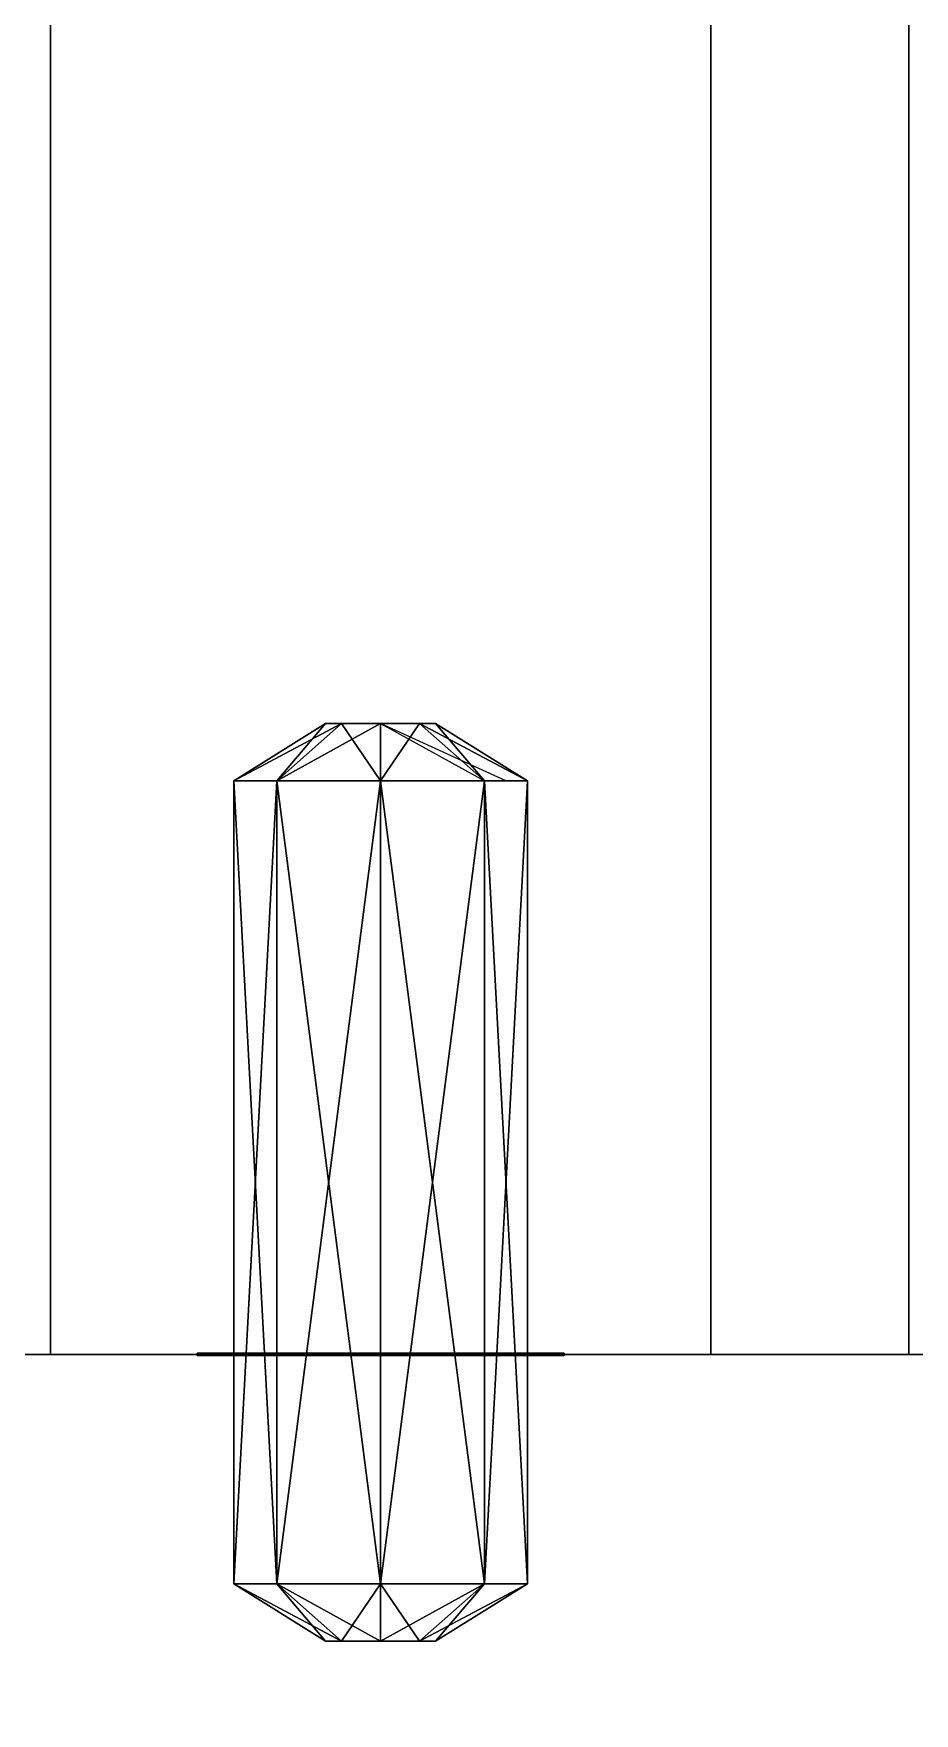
# Model space of a CAD drawing. Extents: x -150 to 2334, y -150 to 2984.
# Drawn here: x 2115.54 to 2139.55, y 36.01 to 81.77 of the extents above; entities that cross this region are included whole.
import ezdxf

# ---------------------------------------------------------------- set-up
doc = ezdxf.new("R2010")
doc.units = 0
for name, color, linetype in [('LAYER0', 7, 'CONTINUOUS'), ('LAYER226', 7, 'CONTINUOUS'), ('LAYER278', 7, 'CONTINUOUS'), ('LAYER304', 7, 'CONTINUOUS'), ('LAYER305', 7, 'CONTINUOUS'), ('LAYER306', 7, 'CONTINUOUS'), ('LAYER309', 7, 'CONTINUOUS'), ('LAYER31', 7, 'CONTINUOUS'), ('LAYER56', 7, 'CONTINUOUS'), ('LAYER6', 7, 'CONTINUOUS')]:
    doc.layers.add(name, color=color, linetype=linetype)

msp = doc.modelspace()

# ---------------------------------------------------------------- linework, layer by layer
at = {"layer": 'LAYER0', "invisible_edges": 1}
for points in [[(2334, 2984, -5), (-150, -150, -5), (-150, 2984, -5), (2334, 2984, -5)], [(-150, -150, -5), (2334, 2984, -5), (2334, -150, -5), (-150, -150, -5)], [(2334, -150), (-150, 2984), (-150, -150), (2334, -150)], [(-150, 2984), (2334, -150), (2334, 2984), (-150, 2984)]]:
    msp.add_3dface(points, dxfattribs=at)
at = {"layer": 'LAYER226', "invisible_edges": 1}
for points in [[(2164, 45.79199), (1614, 45.79199, 2350), (2164, 45.79199, 2350), (2164, 45.79199)], [(1614, 45.79199, 2350), (2164, 45.79199), (1614, 45.79199), (1614, 45.79199, 2350)], [(2164, 45.79199), (1614, 27.79199), (1614, 45.79199), (2164, 45.79199)], [(1614, 27.79199), (2164, 45.79199), (2164, 27.79199), (1614, 27.79199)], [(2164, 27.79199, 2350), (1614, 45.79199, 2350), (1614, 27.79199, 2350), (2164, 27.79199, 2350)], [(1614, 45.79199, 2350), (2164, 27.79199, 2350), (2164, 45.79199, 2350), (1614, 45.79199, 2350)]]:
    msp.add_3dface(points, dxfattribs=at)
at = {"layer": 'LAYER278', "invisible_edges": 1}
for points in [[(2164, 45.78802, 80), (1614, 758.458, 80), (2164, 758.458, 80), (2164, 45.78802, 80)], [(1614, 758.458, 80), (2164, 45.78802, 80), (1614, 45.78802, 80), (1614, 758.458, 80)], [(1614, 45.78802, 98), (2164, 758.458, 98), (1614, 758.458, 98), (1614, 45.78802, 98)], [(2164, 758.458, 98), (1614, 45.78802, 98), (2164, 45.78802, 98), (2164, 758.458, 98)], [(2164, 45.78802, 80), (1614, 45.78802, 98), (1614, 45.78802, 80), (2164, 45.78802, 80)], [(1614, 45.78802, 98), (2164, 45.78802, 80), (2164, 45.78802, 98), (1614, 45.78802, 98)]]:
    msp.add_3dface(points, dxfattribs=at)
at = {"layer": 'LAYER304', "invisible_edges": 1}
for points in [[(2116, 45.78802), (2134, 758.458), (2134, 45.78802), (2116, 45.78802)], [(2134, 758.458), (2116, 45.78802), (2116, 758.458), (2134, 758.458)], [(2116, 758.458, 80), (2134, 45.78802, 80), (2134, 758.458, 80), (2116, 758.458, 80)], [(2134, 45.78802, 80), (2116, 758.458, 80), (2116, 45.78802, 80), (2134, 45.78802, 80)], [(2116, 45.78802), (2116, 758.458, 80), (2116, 758.458), (2116, 45.78802)], [(2116, 758.458, 80), (2116, 45.78802), (2116, 45.78802, 80), (2116, 758.458, 80)], [(2134, 45.78802, 80), (2134, 758.458), (2134, 758.458, 80), (2134, 45.78802, 80)], [(2134, 758.458), (2134, 45.78802, 80), (2134, 45.78802), (2134, 758.458)], [(2134, 45.78802, 80), (2116, 45.78802), (2134, 45.78802), (2134, 45.78802, 80)], [(2116, 45.78802), (2134, 45.78802, 80), (2116, 45.78802, 80), (2116, 45.78802)]]:
    msp.add_3dface(points, dxfattribs=at)
at = {"layer": 'LAYER305'}
for points in [[(2123.5, 62.97882, 24), (2122.172, 61.41632, 21.17157), (2121, 61.41632, 24), (2123.5, 62.97882, 24)], [(2123.5, 62.97882, 24), (2121, 61.41632, 24), (2123.939, 62.97882, 25.06066), (2123.5, 62.97882, 24)], [(2123.939, 62.97882, 25.06066), (2121, 61.41632, 24), (2122.172, 61.41632, 26.82843), (2123.939, 62.97882, 25.06066)], [(2121, 61.41632, 24), (2123.5, 62.97882, 24), (2123.939, 62.97882, 22.93934), (2121, 61.41632, 24)], [(2121, 61.41632, 24), (2123.939, 62.97882, 22.93934), (2122.172, 61.41632, 21.17157), (2121, 61.41632, 24)], [(2122.172, 61.41632, 26.82843), (2123.5, 62.97882, 24), (2121, 61.41632, 24), (2122.172, 61.41632, 26.82843)], [(2123.939, 62.97882, 22.93934), (2122.172, 61.41632, 21.17157), (2123.5, 62.97882, 24), (2123.939, 62.97882, 22.93934)], [(2123.939, 62.97882, 22.93934), (2125, 62.97882, 22.5), (2122.172, 61.41632, 21.17157), (2123.939, 62.97882, 22.93934)], [(2122.172, 61.41632, 21.17157), (2125, 62.97882, 22.5), (2125, 61.41632, 20), (2122.172, 61.41632, 21.17157)], [(2125, 61.41632, 28), (2123.939, 62.97882, 25.06066), (2122.172, 61.41632, 26.82843), (2125, 61.41632, 28)], [(2122.172, 61.41632, 26.82843), (2123.939, 62.97882, 25.06066), (2123.5, 62.97882, 24), (2122.172, 61.41632, 26.82843)], [(2122.172, 61.41632, 26.82843), (2125, 61.41632, 28), (2125, 62.97882, 25.5), (2122.172, 61.41632, 26.82843)], [(2122.172, 61.41632, 26.82843), (2125, 62.97882, 25.5), (2123.939, 62.97882, 25.06066), (2122.172, 61.41632, 26.82843)], [(2123.939, 62.97882, 22.93934), (2125, 61.41632, 20), (2122.172, 61.41632, 21.17157), (2123.939, 62.97882, 22.93934)], [(2125, 62.97882, 25.5), (2123.939, 62.97882, 25.06066), (2123.5, 62.97882, 24), (2125, 62.97882, 25.5)], [(2125, 62.97882, 25.5), (2123.5, 62.97882, 24), (2123.939, 62.97882, 22.93934), (2125, 62.97882, 25.5)], [(2125, 62.97882, 25.5), (2123.939, 62.97882, 22.93934), (2123.5, 62.97882, 24), (2125, 62.97882, 25.5)], [(2125, 62.97882, 25.5), (2123.5, 62.97882, 24), (2123.939, 62.97882, 25.06066), (2125, 62.97882, 25.5)], [(2125, 62.97882, 25.5), (2123.939, 62.97882, 25.06066), (2125, 61.41632, 28), (2125, 62.97882, 25.5)], [(2125, 62.97882, 25.5), (2126.061, 62.97882, 25.06066), (2123.939, 62.97882, 22.93934), (2125, 62.97882, 25.5)], [(2123.939, 62.97882, 22.93934), (2126.061, 62.97882, 25.06066), (2125, 62.97882, 22.5), (2123.939, 62.97882, 22.93934)], [(2123.939, 62.97882, 22.93934), (2125, 62.97882, 22.5), (2125, 61.41632, 20), (2123.939, 62.97882, 22.93934)], [(2125, 62.97882, 22.5), (2125, 62.97882, 25.5), (2123.939, 62.97882, 22.93934), (2125, 62.97882, 22.5)], [(2125, 61.41632, 28), (2125, 62.97882, 25.5), (2126.061, 62.97882, 25.06066), (2125, 61.41632, 28)], [(2125, 61.41632, 28), (2126.061, 62.97882, 25.06066), (2127.828, 61.41632, 26.82843), (2125, 61.41632, 28)], [(2125, 62.97882, 22.5), (2126.061, 62.97882, 22.93934), (2125, 61.41632, 20), (2125, 62.97882, 22.5)], [(2125, 61.41632, 20), (2126.061, 62.97882, 22.93934), (2127.828, 61.41632, 21.17157), (2125, 61.41632, 20)], [(2126.061, 62.97882, 25.06066), (2125, 62.97882, 22.5), (2126.061, 62.97882, 22.93934), (2126.061, 62.97882, 25.06066)], [(2125, 61.41632, 28), (2127.828, 61.41632, 26.82843), (2126.061, 62.97882, 25.06066), (2125, 61.41632, 28)], [(2125, 61.41632, 28), (2126.061, 62.97882, 25.06066), (2125, 62.97882, 25.5), (2125, 61.41632, 28)], [(2128.414, 61.41632, 25.41421), (2125, 62.97882, 22.5), (2127.828, 61.41632, 21.17157), (2128.414, 61.41632, 25.41421)], [(2125, 62.97882, 22.5), (2127.828, 61.41632, 21.17157), (2125, 61.41632, 20), (2125, 62.97882, 22.5)], [(2126.061, 62.97882, 25.06066), (2126.061, 62.97882, 22.93934), (2125, 62.97882, 22.5), (2126.061, 62.97882, 25.06066)], [(2126.061, 62.97882, 25.06066), (2125, 62.97882, 25.5), (2125, 62.97882, 22.5), (2126.061, 62.97882, 25.06066)], [(2127.828, 61.41632, 26.82843), (2129, 61.41632, 24), (2126.061, 62.97882, 25.06066), (2127.828, 61.41632, 26.82843)], [(2126.061, 62.97882, 25.06066), (2129, 61.41632, 24), (2126.5, 62.97882, 24), (2126.061, 62.97882, 25.06066)], [(2129, 61.41632, 24), (2126.5, 62.97882, 24), (2126.061, 62.97882, 22.93934), (2129, 61.41632, 24)], [(2129, 61.41632, 24), (2126.061, 62.97882, 22.93934), (2127.828, 61.41632, 21.17157), (2129, 61.41632, 24)], [(2126.061, 62.97882, 25.06066), (2126.061, 62.97882, 22.93934), (2126.5, 62.97882, 24), (2126.061, 62.97882, 25.06066)], [(2127.828, 61.41632, 26.82843), (2126.5, 62.97882, 24), (2126.061, 62.97882, 25.06066), (2127.828, 61.41632, 26.82843)], [(2129, 61.41632, 24), (2127.828, 61.41632, 21.17157), (2126.061, 62.97882, 22.93934), (2129, 61.41632, 24)], [(2129, 61.41632, 24), (2126.061, 62.97882, 22.93934), (2126.5, 62.97882, 24), (2129, 61.41632, 24)], [(2126.061, 62.97882, 25.06066), (2126.5, 62.97882, 24), (2126.061, 62.97882, 22.93934), (2126.061, 62.97882, 25.06066)], [(2127.828, 61.41632, 26.82843), (2129, 61.41632, 24), (2126.5, 62.97882, 24), (2127.828, 61.41632, 26.82843)], [(2121, 39.54132, 24), (2122.172, 39.54132, 26.82843), (2121, 61.41632, 24), (2121, 39.54132, 24)], [(2121, 61.41632, 24), (2122.172, 39.54132, 26.82843), (2122.172, 61.41632, 26.82843), (2121, 61.41632, 24)], [(2122.172, 39.54132, 21.17157), (2121, 39.54132, 24), (2122.172, 61.41632, 21.17157), (2122.172, 39.54132, 21.17157)], [(2122.172, 61.41632, 21.17157), (2121, 39.54132, 24), (2121, 61.41632, 24), (2122.172, 61.41632, 21.17157)], [(2122.172, 39.54132, 26.82843), (2121, 39.54132, 24), (2122.172, 61.41632, 26.82843), (2122.172, 39.54132, 26.82843)], [(2121, 39.54132, 24), (2122.172, 61.41632, 26.82843), (2121, 61.41632, 24), (2121, 39.54132, 24)], [(2122.172, 39.54132, 21.17157), (2121, 39.54132, 24), (2121, 61.41632, 24), (2122.172, 39.54132, 21.17157)], [(2121, 61.41632, 24), (2122.172, 39.54132, 21.17157), (2122.172, 61.41632, 21.17157), (2121, 61.41632, 24)], [(2122.172, 39.54132, 26.82843), (2121, 39.54132, 24), (2122.172, 61.41632, 26.82843), (2122.172, 39.54132, 26.82843)], [(2121, 39.54132, 24), (2122.172, 61.41632, 26.82843), (2121, 61.41632, 24), (2121, 39.54132, 24)], [(2122.172, 39.54132, 21.17157), (2121, 39.54132, 24), (2121, 61.41632, 24), (2122.172, 39.54132, 21.17157)], [(2121, 61.41632, 24), (2122.172, 39.54132, 21.17157), (2122.172, 61.41632, 21.17157), (2121, 61.41632, 24)], [(2122.172, 39.54132, 26.82843), (2125, 39.54132, 28), (2122.172, 61.41632, 26.82843), (2122.172, 39.54132, 26.82843)], [(2122.172, 61.41632, 26.82843), (2125, 39.54132, 28), (2125, 61.41632, 28), (2122.172, 61.41632, 26.82843)], [(2122.172, 61.41632, 21.17157), (2125, 61.41632, 20), (2122.172, 39.54132, 21.17157), (2122.172, 61.41632, 21.17157)], [(2122.172, 39.54132, 21.17157), (2125, 61.41632, 20), (2125, 39.54132, 20), (2122.172, 39.54132, 21.17157)], [(2122.172, 39.54132, 26.82843), (2125, 39.54132, 28), (2125, 61.41632, 28), (2122.172, 39.54132, 26.82843)], [(2125, 61.41632, 28), (2122.172, 39.54132, 26.82843), (2122.172, 61.41632, 26.82843), (2125, 61.41632, 28)], [(2122.172, 39.54132, 26.82843), (2125, 39.54132, 28), (2125, 61.41632, 28), (2122.172, 39.54132, 26.82843)], [(2125, 61.41632, 28), (2122.172, 39.54132, 26.82843), (2122.172, 61.41632, 26.82843), (2125, 61.41632, 28)], [(2122.172, 61.41632, 21.17157), (2125, 61.41632, 20), (2125, 39.54132, 20), (2122.172, 61.41632, 21.17157)], [(2125, 39.54132, 20), (2122.172, 61.41632, 21.17157), (2122.172, 39.54132, 21.17157), (2125, 39.54132, 20)], [(2127.828, 39.54132, 26.82843), (2125, 39.54132, 28), (2125, 61.41632, 28), (2127.828, 39.54132, 26.82843)], [(2127.828, 39.54132, 26.82843), (2125, 61.41632, 28), (2127.828, 61.41632, 26.82843), (2127.828, 39.54132, 26.82843)], [(2125, 61.41632, 20), (2127.828, 61.41632, 21.17157), (2125, 39.54132, 20), (2125, 61.41632, 20)], [(2125, 39.54132, 20), (2127.828, 61.41632, 21.17157), (2127.828, 39.54132, 21.17157), (2125, 39.54132, 20)], [(2127.828, 39.54132, 26.82843), (2127.828, 61.41632, 26.82843), (2125, 61.41632, 28), (2127.828, 39.54132, 26.82843)], [(2127.828, 39.54132, 26.82843), (2125, 61.41632, 28), (2125, 39.54132, 28), (2127.828, 39.54132, 26.82843)], [(2127.828, 39.54132, 26.82843), (2125, 39.54132, 28), (2127.828, 61.41632, 26.82843), (2127.828, 39.54132, 26.82843)], [(2125, 39.54132, 28), (2127.828, 61.41632, 26.82843), (2125, 61.41632, 28), (2125, 39.54132, 28)], [(2127.828, 61.41632, 21.17157), (2125, 61.41632, 20), (2127.828, 39.54132, 21.17157), (2127.828, 61.41632, 21.17157)], [(2125, 61.41632, 20), (2127.828, 39.54132, 21.17157), (2125, 39.54132, 20), (2125, 61.41632, 20)], [(2127.828, 39.54132, 26.82843), (2129, 39.54132, 24), (2127.828, 61.41632, 26.82843), (2127.828, 39.54132, 26.82843)], [(2127.828, 61.41632, 26.82843), (2129, 39.54132, 24), (2129, 61.41632, 24), (2127.828, 61.41632, 26.82843)], [(2127.828, 61.41632, 21.17157), (2129, 61.41632, 24), (2127.828, 39.54132, 21.17157), (2127.828, 61.41632, 21.17157)], [(2127.828, 39.54132, 21.17157), (2129, 61.41632, 24), (2129, 39.54132, 24), (2127.828, 39.54132, 21.17157)], [(2127.828, 39.54132, 26.82843), (2129, 39.54132, 24), (2129, 61.41632, 24), (2127.828, 39.54132, 26.82843)], [(2129, 61.41632, 24), (2127.828, 39.54132, 26.82843), (2127.828, 61.41632, 26.82843), (2129, 61.41632, 24)], [(2127.828, 39.54132, 26.82843), (2129, 39.54132, 24), (2129, 61.41632, 24), (2127.828, 39.54132, 26.82843)], [(2129, 61.41632, 24), (2127.828, 39.54132, 26.82843), (2127.828, 61.41632, 26.82843), (2129, 61.41632, 24)], [(2127.828, 61.41632, 21.17157), (2129, 61.41632, 24), (2129, 39.54132, 24), (2127.828, 61.41632, 21.17157)], [(2129, 39.54132, 24), (2127.828, 61.41632, 21.17157), (2127.828, 39.54132, 21.17157), (2129, 39.54132, 24)], [(2120, 45.82257, 29), (2130, 45.82257, 29), (2120, 45.82257, 19), (2120, 45.82257, 29)], [(2120, 45.82257, 19), (2130, 45.82257, 29), (2130, 45.82257, 19), (2120, 45.82257, 19)], [(2120, 45.82257, 29), (2120, 45.76007, 29), (2130, 45.82257, 29), (2120, 45.82257, 29)], [(2130, 45.82257, 29), (2120, 45.76007, 29), (2130, 45.76007, 29), (2130, 45.82257, 29)], [(2120, 45.82257, 19), (2120, 45.76007, 19), (2120, 45.82257, 29), (2120, 45.82257, 19)], [(2120, 45.82257, 29), (2120, 45.76007, 19), (2120, 45.76007, 29), (2120, 45.82257, 29)], [(2130, 45.82257, 29), (2130, 45.76007, 29), (2130, 45.82257, 19), (2130, 45.82257, 29)], [(2130, 45.82257, 19), (2130, 45.76007, 29), (2130, 45.76007, 19), (2130, 45.82257, 19)], [(2120, 45.76007, 19), (2130, 45.76007, 19), (2120, 45.76007, 29), (2120, 45.76007, 19)], [(2120, 45.76007, 29), (2130, 45.76007, 19), (2130, 45.76007, 29), (2120, 45.76007, 29)], [(2123.5, 37.97882, 24), (2123.939, 37.97882, 25.06066), (2121, 39.54132, 24), (2123.5, 37.97882, 24)], [(2121, 39.54132, 24), (2123.939, 37.97882, 25.06066), (2122.172, 39.54132, 26.82843), (2121, 39.54132, 24)], [(2122.172, 39.54132, 21.17157), (2123.5, 37.97882, 24), (2121, 39.54132, 24), (2122.172, 39.54132, 21.17157)], [(2123.5, 37.97882, 24), (2122.172, 39.54132, 26.82843), (2121, 39.54132, 24), (2123.5, 37.97882, 24)], [(2122.172, 39.54132, 21.17157), (2123.5, 37.97882, 24), (2121, 39.54132, 24), (2122.172, 39.54132, 21.17157)], [(2123.939, 37.97882, 25.06066), (2125, 37.97882, 25.5), (2122.172, 39.54132, 26.82843), (2123.939, 37.97882, 25.06066)], [(2122.172, 39.54132, 26.82843), (2125, 37.97882, 25.5), (2125, 39.54132, 28), (2122.172, 39.54132, 26.82843)], [(2123.939, 37.97882, 22.93934), (2123.5, 37.97882, 24), (2122.172, 39.54132, 21.17157), (2123.939, 37.97882, 22.93934)], [(2125, 39.54132, 20), (2125, 37.97882, 22.5), (2122.172, 39.54132, 21.17157), (2125, 39.54132, 20)], [(2122.172, 39.54132, 21.17157), (2125, 37.97882, 22.5), (2123.939, 37.97882, 22.93934), (2122.172, 39.54132, 21.17157)], [(2123.5, 37.97882, 24), (2123.939, 37.97882, 25.06066), (2122.172, 39.54132, 26.82843), (2123.5, 37.97882, 24)], [(2123.939, 37.97882, 25.06066), (2125, 39.54132, 28), (2122.172, 39.54132, 26.82843), (2123.939, 37.97882, 25.06066)], [(2122.172, 39.54132, 21.17157), (2123.939, 37.97882, 22.93934), (2123.5, 37.97882, 24), (2122.172, 39.54132, 21.17157)], [(2125, 39.54132, 20), (2123.939, 37.97882, 22.93934), (2122.172, 39.54132, 21.17157), (2125, 39.54132, 20)], [(2123.939, 37.97882, 25.06066), (2125, 37.97882, 25.5), (2125, 39.54132, 28), (2123.939, 37.97882, 25.06066)], [(2125, 39.54132, 20), (2125, 37.97882, 22.5), (2123.939, 37.97882, 22.93934), (2125, 39.54132, 20)], [(2125, 37.97882, 25.5), (2126.061, 37.97882, 25.06066), (2125, 39.54132, 28), (2125, 37.97882, 25.5)], [(2125, 39.54132, 28), (2126.061, 37.97882, 25.06066), (2127.828, 39.54132, 26.82843), (2125, 39.54132, 28)], [(2125, 39.54132, 20), (2127.828, 39.54132, 21.17157), (2125, 37.97882, 22.5), (2125, 39.54132, 20)], [(2125, 37.97882, 22.5), (2127.828, 39.54132, 21.17157), (2126.061, 37.97882, 22.93934), (2125, 37.97882, 22.5)], [(2125, 37.97882, 25.5), (2126.061, 37.97882, 25.06066), (2127.828, 39.54132, 26.82843), (2125, 37.97882, 25.5)], [(2125, 37.97882, 25.5), (2127.828, 39.54132, 26.82843), (2125, 39.54132, 28), (2125, 37.97882, 25.5)], [(2125, 39.54132, 20), (2127.828, 39.54132, 21.17157), (2126.061, 37.97882, 22.93934), (2125, 39.54132, 20)], [(2125, 39.54132, 20), (2126.061, 37.97882, 22.93934), (2125, 37.97882, 22.5), (2125, 39.54132, 20)], [(2126.5, 37.97882, 24), (2126.061, 37.97882, 25.06066), (2127.828, 39.54132, 26.82843), (2126.5, 37.97882, 24)], [(2126.061, 37.97882, 22.93934), (2127.828, 39.54132, 21.17157), (2126.5, 37.97882, 24), (2126.061, 37.97882, 22.93934)], [(2126.5, 37.97882, 24), (2127.828, 39.54132, 26.82843), (2126.061, 37.97882, 25.06066), (2126.5, 37.97882, 24)], [(2126.061, 37.97882, 22.93934), (2127.828, 39.54132, 21.17157), (2129, 39.54132, 24), (2126.061, 37.97882, 22.93934)], [(2126.061, 37.97882, 22.93934), (2129, 39.54132, 24), (2126.5, 37.97882, 24), (2126.061, 37.97882, 22.93934)], [(2126.5, 37.97882, 24), (2127.828, 39.54132, 26.82843), (2129, 39.54132, 24), (2126.5, 37.97882, 24)], [(2126.5, 37.97882, 24), (2127.828, 39.54132, 21.17157), (2129, 39.54132, 24), (2126.5, 37.97882, 24)], [(2126.5, 37.97882, 24), (2129, 39.54132, 24), (2127.828, 39.54132, 26.82843), (2126.5, 37.97882, 24)], [(2123.939, 37.97882, 22.93934), (2125, 37.97882, 22.5), (2123.5, 37.97882, 24), (2123.939, 37.97882, 22.93934)], [(2123.5, 37.97882, 24), (2125, 37.97882, 22.5), (2123.939, 37.97882, 25.06066), (2123.5, 37.97882, 24)], [(2123.939, 37.97882, 25.06066), (2123.939, 37.97882, 22.93934), (2123.5, 37.97882, 24), (2123.939, 37.97882, 25.06066)], [(2125, 37.97882, 22.5), (2123.939, 37.97882, 25.06066), (2125, 37.97882, 25.5), (2125, 37.97882, 22.5)], [(2125, 37.97882, 22.5), (2125, 37.97882, 25.5), (2123.939, 37.97882, 25.06066), (2125, 37.97882, 22.5)], [(2125, 37.97882, 22.5), (2123.939, 37.97882, 22.93934), (2123.939, 37.97882, 25.06066), (2125, 37.97882, 22.5)], [(2126.061, 37.97882, 22.93934), (2125, 37.97882, 25.5), (2126.061, 37.97882, 25.06066), (2126.061, 37.97882, 22.93934)], [(2125, 37.97882, 22.5), (2125, 37.97882, 25.5), (2126.061, 37.97882, 22.93934), (2125, 37.97882, 22.5)], [(2126.061, 37.97882, 22.93934), (2126.061, 37.97882, 25.06066), (2125, 37.97882, 25.5), (2126.061, 37.97882, 22.93934)], [(2125, 37.97882, 22.5), (2126.061, 37.97882, 22.93934), (2125, 37.97882, 25.5), (2125, 37.97882, 22.5)], [(2126.061, 37.97882, 22.93934), (2126.061, 37.97882, 25.06066), (2126.5, 37.97882, 24), (2126.061, 37.97882, 22.93934)], [(2126.061, 37.97882, 22.93934), (2126.5, 37.97882, 24), (2126.061, 37.97882, 25.06066), (2126.061, 37.97882, 22.93934)]]:
    msp.add_3dface(points, dxfattribs=at)
at = {"layer": 'LAYER306'}
for points in [[(2123.5, 62.97882, 56), (2122.172, 61.41632, 53.17157), (2121, 61.41632, 56), (2123.5, 62.97882, 56)], [(2123.5, 62.97882, 56), (2121, 61.41632, 56), (2123.939, 62.97882, 57.06066), (2123.5, 62.97882, 56)], [(2123.939, 62.97882, 57.06066), (2121, 61.41632, 56), (2122.172, 61.41632, 58.82843), (2123.939, 62.97882, 57.06066)], [(2121, 61.41632, 56), (2123.5, 62.97882, 56), (2123.939, 62.97882, 54.93934), (2121, 61.41632, 56)], [(2121, 61.41632, 56), (2123.939, 62.97882, 54.93934), (2122.172, 61.41632, 53.17157), (2121, 61.41632, 56)], [(2122.172, 61.41632, 58.82843), (2123.5, 62.97882, 56), (2121, 61.41632, 56), (2122.172, 61.41632, 58.82843)], [(2123.939, 62.97882, 54.93934), (2122.172, 61.41632, 53.17157), (2123.5, 62.97882, 56), (2123.939, 62.97882, 54.93934)], [(2123.939, 62.97882, 54.93934), (2125, 62.97882, 54.5), (2122.172, 61.41632, 53.17157), (2123.939, 62.97882, 54.93934)], [(2122.172, 61.41632, 53.17157), (2125, 62.97882, 54.5), (2125, 61.41632, 52), (2122.172, 61.41632, 53.17157)], [(2125, 61.41632, 60), (2123.939, 62.97882, 57.06066), (2122.172, 61.41632, 58.82843), (2125, 61.41632, 60)], [(2122.172, 61.41632, 58.82843), (2123.939, 62.97882, 57.06066), (2123.5, 62.97882, 56), (2122.172, 61.41632, 58.82843)], [(2122.172, 61.41632, 58.82843), (2125, 61.41632, 60), (2125, 62.97882, 57.5), (2122.172, 61.41632, 58.82843)], [(2122.172, 61.41632, 58.82843), (2125, 62.97882, 57.5), (2123.939, 62.97882, 57.06066), (2122.172, 61.41632, 58.82843)], [(2123.939, 62.97882, 54.93934), (2125, 61.41632, 52), (2122.172, 61.41632, 53.17157), (2123.939, 62.97882, 54.93934)], [(2125, 62.97882, 57.5), (2123.939, 62.97882, 57.06066), (2123.5, 62.97882, 56), (2125, 62.97882, 57.5)], [(2125, 62.97882, 57.5), (2123.5, 62.97882, 56), (2123.939, 62.97882, 54.93934), (2125, 62.97882, 57.5)], [(2125, 62.97882, 57.5), (2123.939, 62.97882, 54.93934), (2123.5, 62.97882, 56), (2125, 62.97882, 57.5)], [(2125, 62.97882, 57.5), (2123.5, 62.97882, 56), (2123.939, 62.97882, 57.06066), (2125, 62.97882, 57.5)], [(2125, 62.97882, 57.5), (2123.939, 62.97882, 57.06066), (2125, 61.41632, 60), (2125, 62.97882, 57.5)], [(2125, 62.97882, 57.5), (2126.061, 62.97882, 57.06066), (2123.939, 62.97882, 54.93934), (2125, 62.97882, 57.5)], [(2123.939, 62.97882, 54.93934), (2126.061, 62.97882, 57.06066), (2125, 62.97882, 54.5), (2123.939, 62.97882, 54.93934)], [(2123.939, 62.97882, 54.93934), (2125, 62.97882, 54.5), (2125, 61.41632, 52), (2123.939, 62.97882, 54.93934)], [(2125, 62.97882, 54.5), (2125, 62.97882, 57.5), (2123.939, 62.97882, 54.93934), (2125, 62.97882, 54.5)], [(2125, 61.41632, 60), (2125, 62.97882, 57.5), (2126.061, 62.97882, 57.06066), (2125, 61.41632, 60)], [(2125, 61.41632, 60), (2126.061, 62.97882, 57.06066), (2127.828, 61.41632, 58.82843), (2125, 61.41632, 60)], [(2125, 62.97882, 54.5), (2126.061, 62.97882, 54.93934), (2125, 61.41632, 52), (2125, 62.97882, 54.5)], [(2125, 61.41632, 52), (2126.061, 62.97882, 54.93934), (2127.828, 61.41632, 53.17157), (2125, 61.41632, 52)], [(2126.061, 62.97882, 57.06066), (2125, 62.97882, 54.5), (2126.061, 62.97882, 54.93934), (2126.061, 62.97882, 57.06066)], [(2125, 61.41632, 60), (2127.828, 61.41632, 58.82843), (2126.061, 62.97882, 57.06066), (2125, 61.41632, 60)], [(2125, 61.41632, 60), (2126.061, 62.97882, 57.06066), (2125, 62.97882, 57.5), (2125, 61.41632, 60)], [(2128.414, 61.41632, 57.41422), (2125, 62.97882, 54.5), (2127.828, 61.41632, 53.17157), (2128.414, 61.41632, 57.41422)], [(2125, 62.97882, 54.5), (2127.828, 61.41632, 53.17157), (2125, 61.41632, 52), (2125, 62.97882, 54.5)], [(2126.061, 62.97882, 57.06066), (2126.061, 62.97882, 54.93934), (2125, 62.97882, 54.5), (2126.061, 62.97882, 57.06066)], [(2126.061, 62.97882, 57.06066), (2125, 62.97882, 57.5), (2125, 62.97882, 54.5), (2126.061, 62.97882, 57.06066)], [(2127.828, 61.41632, 58.82843), (2129, 61.41632, 56), (2126.061, 62.97882, 57.06066), (2127.828, 61.41632, 58.82843)], [(2126.061, 62.97882, 57.06066), (2129, 61.41632, 56), (2126.5, 62.97882, 56), (2126.061, 62.97882, 57.06066)], [(2129, 61.41632, 56), (2126.5, 62.97882, 56), (2126.061, 62.97882, 54.93934), (2129, 61.41632, 56)], [(2129, 61.41632, 56), (2126.061, 62.97882, 54.93934), (2127.828, 61.41632, 53.17157), (2129, 61.41632, 56)], [(2126.061, 62.97882, 57.06066), (2126.061, 62.97882, 54.93934), (2126.5, 62.97882, 56), (2126.061, 62.97882, 57.06066)], [(2127.828, 61.41632, 58.82843), (2126.5, 62.97882, 56), (2126.061, 62.97882, 57.06066), (2127.828, 61.41632, 58.82843)], [(2129, 61.41632, 56), (2127.828, 61.41632, 53.17157), (2126.061, 62.97882, 54.93934), (2129, 61.41632, 56)], [(2129, 61.41632, 56), (2126.061, 62.97882, 54.93934), (2126.5, 62.97882, 56), (2129, 61.41632, 56)], [(2126.061, 62.97882, 57.06066), (2126.5, 62.97882, 56), (2126.061, 62.97882, 54.93934), (2126.061, 62.97882, 57.06066)], [(2127.828, 61.41632, 58.82843), (2129, 61.41632, 56), (2126.5, 62.97882, 56), (2127.828, 61.41632, 58.82843)], [(2121, 39.54132, 56), (2122.172, 39.54132, 58.82843), (2121, 61.41632, 56), (2121, 39.54132, 56)], [(2121, 61.41632, 56), (2122.172, 39.54132, 58.82843), (2122.172, 61.41632, 58.82843), (2121, 61.41632, 56)], [(2122.172, 39.54132, 53.17157), (2121, 39.54132, 56), (2122.172, 61.41632, 53.17157), (2122.172, 39.54132, 53.17157)], [(2122.172, 61.41632, 53.17157), (2121, 39.54132, 56), (2121, 61.41632, 56), (2122.172, 61.41632, 53.17157)], [(2122.172, 39.54132, 58.82843), (2121, 39.54132, 56), (2122.172, 61.41632, 58.82843), (2122.172, 39.54132, 58.82843)], [(2121, 39.54132, 56), (2122.172, 61.41632, 58.82843), (2121, 61.41632, 56), (2121, 39.54132, 56)], [(2122.172, 39.54132, 53.17157), (2121, 39.54132, 56), (2121, 61.41632, 56), (2122.172, 39.54132, 53.17157)], [(2121, 61.41632, 56), (2122.172, 39.54132, 53.17157), (2122.172, 61.41632, 53.17157), (2121, 61.41632, 56)], [(2122.172, 39.54132, 58.82843), (2121, 39.54132, 56), (2122.172, 61.41632, 58.82843), (2122.172, 39.54132, 58.82843)], [(2121, 39.54132, 56), (2122.172, 61.41632, 58.82843), (2121, 61.41632, 56), (2121, 39.54132, 56)], [(2122.172, 39.54132, 53.17157), (2121, 39.54132, 56), (2121, 61.41632, 56), (2122.172, 39.54132, 53.17157)], [(2121, 61.41632, 56), (2122.172, 39.54132, 53.17157), (2122.172, 61.41632, 53.17157), (2121, 61.41632, 56)], [(2122.172, 39.54132, 58.82843), (2125, 39.54132, 60), (2122.172, 61.41632, 58.82843), (2122.172, 39.54132, 58.82843)], [(2122.172, 61.41632, 58.82843), (2125, 39.54132, 60), (2125, 61.41632, 60), (2122.172, 61.41632, 58.82843)], [(2122.172, 61.41632, 53.17157), (2125, 61.41632, 52), (2122.172, 39.54132, 53.17157), (2122.172, 61.41632, 53.17157)], [(2122.172, 39.54132, 53.17157), (2125, 61.41632, 52), (2125, 39.54132, 52), (2122.172, 39.54132, 53.17157)], [(2122.172, 39.54132, 58.82843), (2125, 39.54132, 60), (2125, 61.41632, 60), (2122.172, 39.54132, 58.82843)], [(2125, 61.41632, 60), (2122.172, 39.54132, 58.82843), (2122.172, 61.41632, 58.82843), (2125, 61.41632, 60)], [(2122.172, 39.54132, 58.82843), (2125, 39.54132, 60), (2125, 61.41632, 60), (2122.172, 39.54132, 58.82843)], [(2125, 61.41632, 60), (2122.172, 39.54132, 58.82843), (2122.172, 61.41632, 58.82843), (2125, 61.41632, 60)], [(2122.172, 61.41632, 53.17157), (2125, 61.41632, 52), (2125, 39.54132, 52), (2122.172, 61.41632, 53.17157)], [(2125, 39.54132, 52), (2122.172, 61.41632, 53.17157), (2122.172, 39.54132, 53.17157), (2125, 39.54132, 52)], [(2127.828, 39.54132, 58.82843), (2125, 39.54132, 60), (2125, 61.41632, 60), (2127.828, 39.54132, 58.82843)], [(2127.828, 39.54132, 58.82843), (2125, 61.41632, 60), (2127.828, 61.41632, 58.82843), (2127.828, 39.54132, 58.82843)], [(2125, 61.41632, 52), (2127.828, 61.41632, 53.17157), (2125, 39.54132, 52), (2125, 61.41632, 52)], [(2125, 39.54132, 52), (2127.828, 61.41632, 53.17157), (2127.828, 39.54132, 53.17157), (2125, 39.54132, 52)], [(2127.828, 39.54132, 58.82843), (2127.828, 61.41632, 58.82843), (2125, 61.41632, 60), (2127.828, 39.54132, 58.82843)], [(2127.828, 39.54132, 58.82843), (2125, 61.41632, 60), (2125, 39.54132, 60), (2127.828, 39.54132, 58.82843)], [(2127.828, 39.54132, 58.82843), (2125, 39.54132, 60), (2127.828, 61.41632, 58.82843), (2127.828, 39.54132, 58.82843)], [(2125, 39.54132, 60), (2127.828, 61.41632, 58.82843), (2125, 61.41632, 60), (2125, 39.54132, 60)], [(2127.828, 61.41632, 53.17157), (2125, 61.41632, 52), (2127.828, 39.54132, 53.17157), (2127.828, 61.41632, 53.17157)], [(2125, 61.41632, 52), (2127.828, 39.54132, 53.17157), (2125, 39.54132, 52), (2125, 61.41632, 52)], [(2127.828, 39.54132, 58.82843), (2129, 39.54132, 56), (2127.828, 61.41632, 58.82843), (2127.828, 39.54132, 58.82843)], [(2127.828, 61.41632, 58.82843), (2129, 39.54132, 56), (2129, 61.41632, 56), (2127.828, 61.41632, 58.82843)], [(2127.828, 61.41632, 53.17157), (2129, 61.41632, 56), (2127.828, 39.54132, 53.17157), (2127.828, 61.41632, 53.17157)], [(2127.828, 39.54132, 53.17157), (2129, 61.41632, 56), (2129, 39.54132, 56), (2127.828, 39.54132, 53.17157)], [(2127.828, 39.54132, 58.82843), (2129, 39.54132, 56), (2129, 61.41632, 56), (2127.828, 39.54132, 58.82843)], [(2129, 61.41632, 56), (2127.828, 39.54132, 58.82843), (2127.828, 61.41632, 58.82843), (2129, 61.41632, 56)], [(2127.828, 39.54132, 58.82843), (2129, 39.54132, 56), (2129, 61.41632, 56), (2127.828, 39.54132, 58.82843)], [(2129, 61.41632, 56), (2127.828, 39.54132, 58.82843), (2127.828, 61.41632, 58.82843), (2129, 61.41632, 56)], [(2127.828, 61.41632, 53.17157), (2129, 61.41632, 56), (2129, 39.54132, 56), (2127.828, 61.41632, 53.17157)], [(2129, 39.54132, 56), (2127.828, 61.41632, 53.17157), (2127.828, 39.54132, 53.17157), (2129, 39.54132, 56)], [(2120, 45.82257, 61), (2130, 45.82257, 61), (2120, 45.82257, 51), (2120, 45.82257, 61)], [(2120, 45.82257, 51), (2130, 45.82257, 61), (2130, 45.82257, 51), (2120, 45.82257, 51)], [(2120, 45.82257, 61), (2120, 45.76007, 61), (2130, 45.82257, 61), (2120, 45.82257, 61)], [(2130, 45.82257, 61), (2120, 45.76007, 61), (2130, 45.76007, 61), (2130, 45.82257, 61)], [(2120, 45.82257, 51), (2120, 45.76007, 51), (2120, 45.82257, 61), (2120, 45.82257, 51)], [(2120, 45.82257, 61), (2120, 45.76007, 51), (2120, 45.76007, 61), (2120, 45.82257, 61)], [(2130, 45.82257, 61), (2130, 45.76007, 61), (2130, 45.82257, 51), (2130, 45.82257, 61)], [(2130, 45.82257, 51), (2130, 45.76007, 61), (2130, 45.76007, 51), (2130, 45.82257, 51)], [(2120, 45.76007, 51), (2130, 45.76007, 51), (2120, 45.76007, 61), (2120, 45.76007, 51)], [(2120, 45.76007, 61), (2130, 45.76007, 51), (2130, 45.76007, 61), (2120, 45.76007, 61)], [(2123.5, 37.97882, 56), (2123.939, 37.97882, 57.06066), (2121, 39.54132, 56), (2123.5, 37.97882, 56)], [(2121, 39.54132, 56), (2123.939, 37.97882, 57.06066), (2122.172, 39.54132, 58.82843), (2121, 39.54132, 56)], [(2122.172, 39.54132, 53.17157), (2123.5, 37.97882, 56), (2121, 39.54132, 56), (2122.172, 39.54132, 53.17157)], [(2123.5, 37.97882, 56), (2122.172, 39.54132, 58.82843), (2121, 39.54132, 56), (2123.5, 37.97882, 56)], [(2122.172, 39.54132, 53.17157), (2123.5, 37.97882, 56), (2121, 39.54132, 56), (2122.172, 39.54132, 53.17157)], [(2123.939, 37.97882, 57.06066), (2125, 37.97882, 57.5), (2122.172, 39.54132, 58.82843), (2123.939, 37.97882, 57.06066)], [(2122.172, 39.54132, 58.82843), (2125, 37.97882, 57.5), (2125, 39.54132, 60), (2122.172, 39.54132, 58.82843)], [(2123.939, 37.97882, 54.93934), (2123.5, 37.97882, 56), (2122.172, 39.54132, 53.17157), (2123.939, 37.97882, 54.93934)], [(2125, 39.54132, 52), (2125, 37.97882, 54.5), (2122.172, 39.54132, 53.17157), (2125, 39.54132, 52)], [(2122.172, 39.54132, 53.17157), (2125, 37.97882, 54.5), (2123.939, 37.97882, 54.93934), (2122.172, 39.54132, 53.17157)], [(2123.5, 37.97882, 56), (2123.939, 37.97882, 57.06066), (2122.172, 39.54132, 58.82843), (2123.5, 37.97882, 56)], [(2123.939, 37.97882, 57.06066), (2125, 39.54132, 60), (2122.172, 39.54132, 58.82843), (2123.939, 37.97882, 57.06066)], [(2122.172, 39.54132, 53.17157), (2123.939, 37.97882, 54.93934), (2123.5, 37.97882, 56), (2122.172, 39.54132, 53.17157)], [(2125, 39.54132, 52), (2123.939, 37.97882, 54.93934), (2122.172, 39.54132, 53.17157), (2125, 39.54132, 52)], [(2123.939, 37.97882, 57.06066), (2125, 37.97882, 57.5), (2125, 39.54132, 60), (2123.939, 37.97882, 57.06066)], [(2125, 39.54132, 52), (2125, 37.97882, 54.5), (2123.939, 37.97882, 54.93934), (2125, 39.54132, 52)], [(2125, 37.97882, 57.5), (2126.061, 37.97882, 57.06066), (2125, 39.54132, 60), (2125, 37.97882, 57.5)], [(2125, 39.54132, 60), (2126.061, 37.97882, 57.06066), (2127.828, 39.54132, 58.82843), (2125, 39.54132, 60)], [(2125, 39.54132, 52), (2127.828, 39.54132, 53.17157), (2125, 37.97882, 54.5), (2125, 39.54132, 52)], [(2125, 37.97882, 54.5), (2127.828, 39.54132, 53.17157), (2126.061, 37.97882, 54.93934), (2125, 37.97882, 54.5)], [(2125, 37.97882, 57.5), (2126.061, 37.97882, 57.06066), (2127.828, 39.54132, 58.82843), (2125, 37.97882, 57.5)], [(2125, 37.97882, 57.5), (2127.828, 39.54132, 58.82843), (2125, 39.54132, 60), (2125, 37.97882, 57.5)], [(2125, 39.54132, 52), (2127.828, 39.54132, 53.17157), (2126.061, 37.97882, 54.93934), (2125, 39.54132, 52)], [(2125, 39.54132, 52), (2126.061, 37.97882, 54.93934), (2125, 37.97882, 54.5), (2125, 39.54132, 52)], [(2126.5, 37.97882, 56), (2126.061, 37.97882, 57.06066), (2127.828, 39.54132, 58.82843), (2126.5, 37.97882, 56)], [(2126.061, 37.97882, 54.93934), (2127.828, 39.54132, 53.17157), (2126.5, 37.97882, 56), (2126.061, 37.97882, 54.93934)], [(2126.5, 37.97882, 56), (2127.828, 39.54132, 58.82843), (2126.061, 37.97882, 57.06066), (2126.5, 37.97882, 56)], [(2126.061, 37.97882, 54.93934), (2127.828, 39.54132, 53.17157), (2129, 39.54132, 56), (2126.061, 37.97882, 54.93934)], [(2126.061, 37.97882, 54.93934), (2129, 39.54132, 56), (2126.5, 37.97882, 56), (2126.061, 37.97882, 54.93934)], [(2126.5, 37.97882, 56), (2127.828, 39.54132, 58.82843), (2129, 39.54132, 56), (2126.5, 37.97882, 56)], [(2126.5, 37.97882, 56), (2127.828, 39.54132, 53.17157), (2129, 39.54132, 56), (2126.5, 37.97882, 56)], [(2126.5, 37.97882, 56), (2129, 39.54132, 56), (2127.828, 39.54132, 58.82843), (2126.5, 37.97882, 56)], [(2123.939, 37.97882, 54.93934), (2125, 37.97882, 54.5), (2123.5, 37.97882, 56), (2123.939, 37.97882, 54.93934)], [(2123.5, 37.97882, 56), (2125, 37.97882, 54.5), (2123.939, 37.97882, 57.06066), (2123.5, 37.97882, 56)], [(2123.939, 37.97882, 57.06066), (2123.939, 37.97882, 54.93934), (2123.5, 37.97882, 56), (2123.939, 37.97882, 57.06066)], [(2125, 37.97882, 54.5), (2123.939, 37.97882, 57.06066), (2125, 37.97882, 57.5), (2125, 37.97882, 54.5)], [(2125, 37.97882, 54.5), (2125, 37.97882, 57.5), (2123.939, 37.97882, 57.06066), (2125, 37.97882, 54.5)], [(2125, 37.97882, 54.5), (2123.939, 37.97882, 54.93934), (2123.939, 37.97882, 57.06066), (2125, 37.97882, 54.5)], [(2126.061, 37.97882, 54.93934), (2125, 37.97882, 57.5), (2126.061, 37.97882, 57.06066), (2126.061, 37.97882, 54.93934)], [(2125, 37.97882, 54.5), (2125, 37.97882, 57.5), (2126.061, 37.97882, 54.93934), (2125, 37.97882, 54.5)], [(2126.061, 37.97882, 54.93934), (2126.061, 37.97882, 57.06066), (2125, 37.97882, 57.5), (2126.061, 37.97882, 54.93934)], [(2125, 37.97882, 54.5), (2126.061, 37.97882, 54.93934), (2125, 37.97882, 57.5), (2125, 37.97882, 54.5)], [(2126.061, 37.97882, 54.93934), (2126.061, 37.97882, 57.06066), (2126.5, 37.97882, 56), (2126.061, 37.97882, 54.93934)], [(2126.061, 37.97882, 54.93934), (2126.5, 37.97882, 56), (2126.061, 37.97882, 57.06066), (2126.061, 37.97882, 54.93934)]]:
    msp.add_3dface(points, dxfattribs=at)
at = {"layer": 'LAYER309', "invisible_edges": 1}
for points in [[(2164, 758.458, 2349), (1614, 45.78802, 2349), (2164, 45.78802, 2349), (2164, 758.458, 2349)], [(1614, 45.78802, 2349), (2164, 758.458, 2349), (1614, 758.458, 2349), (1614, 45.78802, 2349)], [(1614, 758.458, 2331), (2164, 45.78802, 2331), (1614, 45.78802, 2331), (1614, 758.458, 2331)], [(2164, 45.78802, 2331), (1614, 758.458, 2331), (2164, 758.458, 2331), (2164, 45.78802, 2331)], [(2164, 45.78802, 2331), (1614, 45.78802, 2349), (1614, 45.78802, 2331), (2164, 45.78802, 2331)], [(1614, 45.78802, 2349), (2164, 45.78802, 2331), (2164, 45.78802, 2349), (1614, 45.78802, 2349)]]:
    msp.add_3dface(points, dxfattribs=at)
at = {"layer": 'LAYER31', "invisible_edges": 1}
for points in [[(2139.4, 758.461, 1934), (1674, 45.79102, 1934), (2139.4, 45.79102, 1934), (2139.4, 758.461, 1934)], [(1674, 45.79102, 1934), (2139.4, 758.461, 1934), (1674, 758.461, 1934), (1674, 45.79102, 1934)], [(1674, 758.461, 1916), (2139.4, 45.79102, 1916), (1674, 45.79102, 1916), (1674, 758.461, 1916)], [(2139.4, 45.79102, 1916), (1674, 758.461, 1916), (2139.4, 758.461, 1916), (2139.4, 45.79102, 1916)], [(2139.4, 45.79102, 1916), (2139.4, 758.461, 1934), (2139.4, 45.79102, 1934), (2139.4, 45.79102, 1916)], [(2139.4, 758.461, 1934), (2139.4, 45.79102, 1916), (2139.4, 758.461, 1916), (2139.4, 758.461, 1934)], [(2139.4, 45.79102, 1916), (1674, 45.79102, 1934), (1674, 45.79102, 1916), (2139.4, 45.79102, 1916)], [(1674, 45.79102, 1934), (2139.4, 45.79102, 1916), (2139.4, 45.79102, 1934), (1674, 45.79102, 1934)]]:
    msp.add_3dface(points, dxfattribs=at)
at = {"layer": 'LAYER56', "invisible_edges": 1}
for points in [[(2139.4, 758.461, 296), (1674, 45.79102, 296), (2139.4, 45.79102, 296), (2139.4, 758.461, 296)], [(1674, 45.79102, 296), (2139.4, 758.461, 296), (1674, 758.461, 296), (1674, 45.79102, 296)], [(1674, 758.461, 278), (2139.4, 45.79102, 278), (1674, 45.79102, 278), (1674, 758.461, 278)], [(2139.4, 45.79102, 278), (1674, 758.461, 278), (2139.4, 758.461, 278), (2139.4, 45.79102, 278)], [(2139.4, 45.79102, 278), (2139.4, 758.461, 296), (2139.4, 45.79102, 296), (2139.4, 45.79102, 278)], [(2139.4, 758.461, 296), (2139.4, 45.79102, 278), (2139.4, 758.461, 278), (2139.4, 758.461, 296)], [(2139.4, 45.79102, 278), (1674, 45.79102, 296), (1674, 45.79102, 278), (2139.4, 45.79102, 278)], [(1674, 45.79102, 296), (2139.4, 45.79102, 278), (2139.4, 45.79102, 296), (1674, 45.79102, 296)]]:
    msp.add_3dface(points, dxfattribs=at)
at = {"layer": 'LAYER6', "invisible_edges": 1}
for points in [[(2139.4, 758.461, 866), (1674, 45.79102, 866), (2139.4, 45.79102, 866), (2139.4, 758.461, 866)], [(1674, 45.79102, 866), (2139.4, 758.461, 866), (1674, 758.461, 866), (1674, 45.79102, 866)], [(1674, 758.461, 848), (2139.4, 45.79102, 848), (1674, 45.79102, 848), (1674, 758.461, 848)], [(2139.4, 45.79102, 848), (1674, 758.461, 848), (2139.4, 758.461, 848), (2139.4, 45.79102, 848)], [(2139.4, 45.79102, 848), (2139.4, 758.461, 866), (2139.4, 45.79102, 866), (2139.4, 45.79102, 848)], [(2139.4, 758.461, 866), (2139.4, 45.79102, 848), (2139.4, 758.461, 848), (2139.4, 758.461, 866)], [(2139.4, 45.79102, 848), (1674, 45.79102, 866), (1674, 45.79102, 848), (2139.4, 45.79102, 848)], [(1674, 45.79102, 866), (2139.4, 45.79102, 848), (2139.4, 45.79102, 866), (1674, 45.79102, 866)]]:
    msp.add_3dface(points, dxfattribs=at)

doc.saveas('drawing.dxf')
